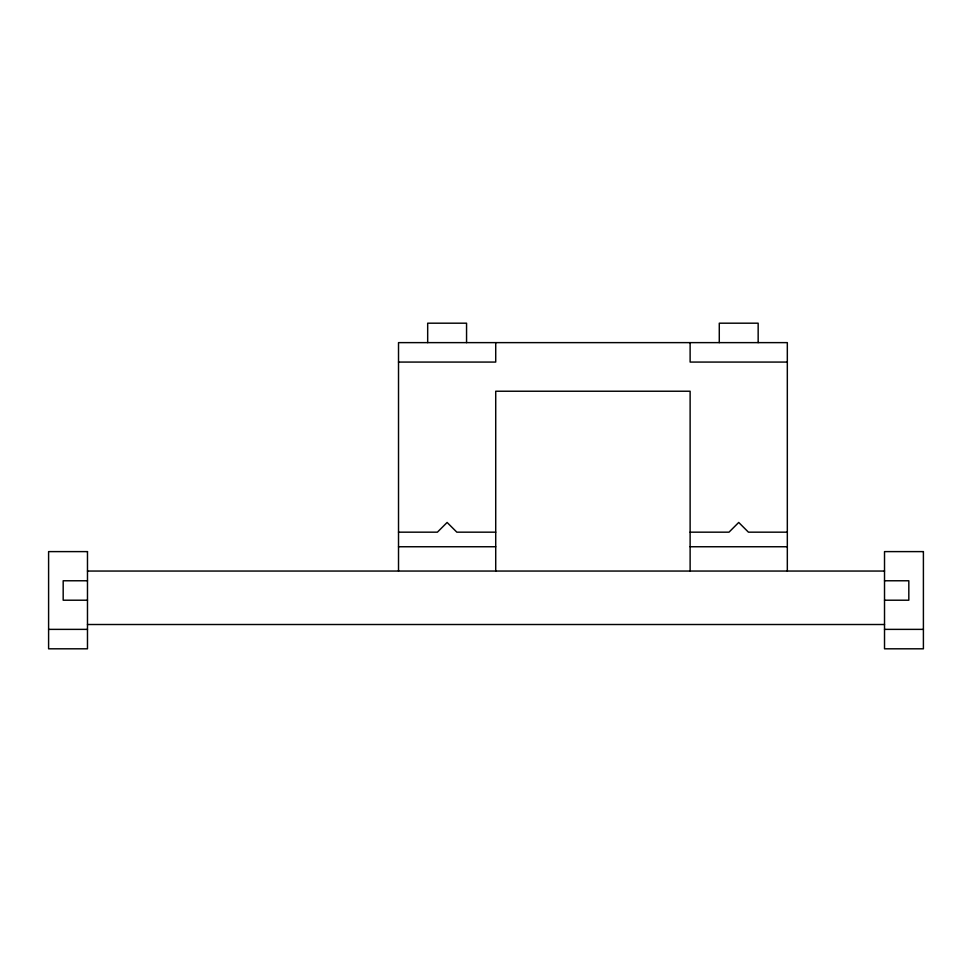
<?xml version="1.0" encoding="UTF-8"?>
<svg xmlns="http://www.w3.org/2000/svg" width="972" height="972" viewBox="0 0 972 972"><rect width="100%" height="100%" fill="white"/><g stroke="black" fill="none" stroke-linecap="round" stroke-linejoin="round"><path stroke-width="1.46" d="M398.52 362.07L495.72 362.07L495.72 342.63M787.32 362.07L690.12 362.07L690.12 342.63M398.52 532.17L437.4 532.17L447.12 522.45L456.84 532.17L495.72 532.17M690.12 532.17L729 532.17L738.72 522.45L748.44 532.17L787.32 532.17M398.52 546.75L495.72 546.75M690.12 546.75L787.32 546.75M87.48 571.05L884.52 571.05M87.48 580.77L63.18 580.77L63.18 600.21L87.48 600.21M884.52 580.77L908.82 580.77L908.82 600.21L884.52 600.21M87.48 624.51L884.52 624.51M48.6 629.37L87.48 629.37M884.52 629.37L923.4 629.37M787.32 571.05L787.32 342.63L398.52 342.63L398.52 571.05M758.16 342.63L758.16 323.19L719.28 323.19L719.28 342.63M690.12 571.05L690.12 391.23L495.72 391.23L495.72 571.05M466.56 342.63L466.56 323.19L427.68 323.19L427.68 342.63M87.48 551.61L48.6 551.61L48.6 648.81L87.48 648.81L87.48 551.61M923.4 551.61L884.52 551.61L884.52 648.81L923.4 648.81L923.4 551.61"/></g></svg>
